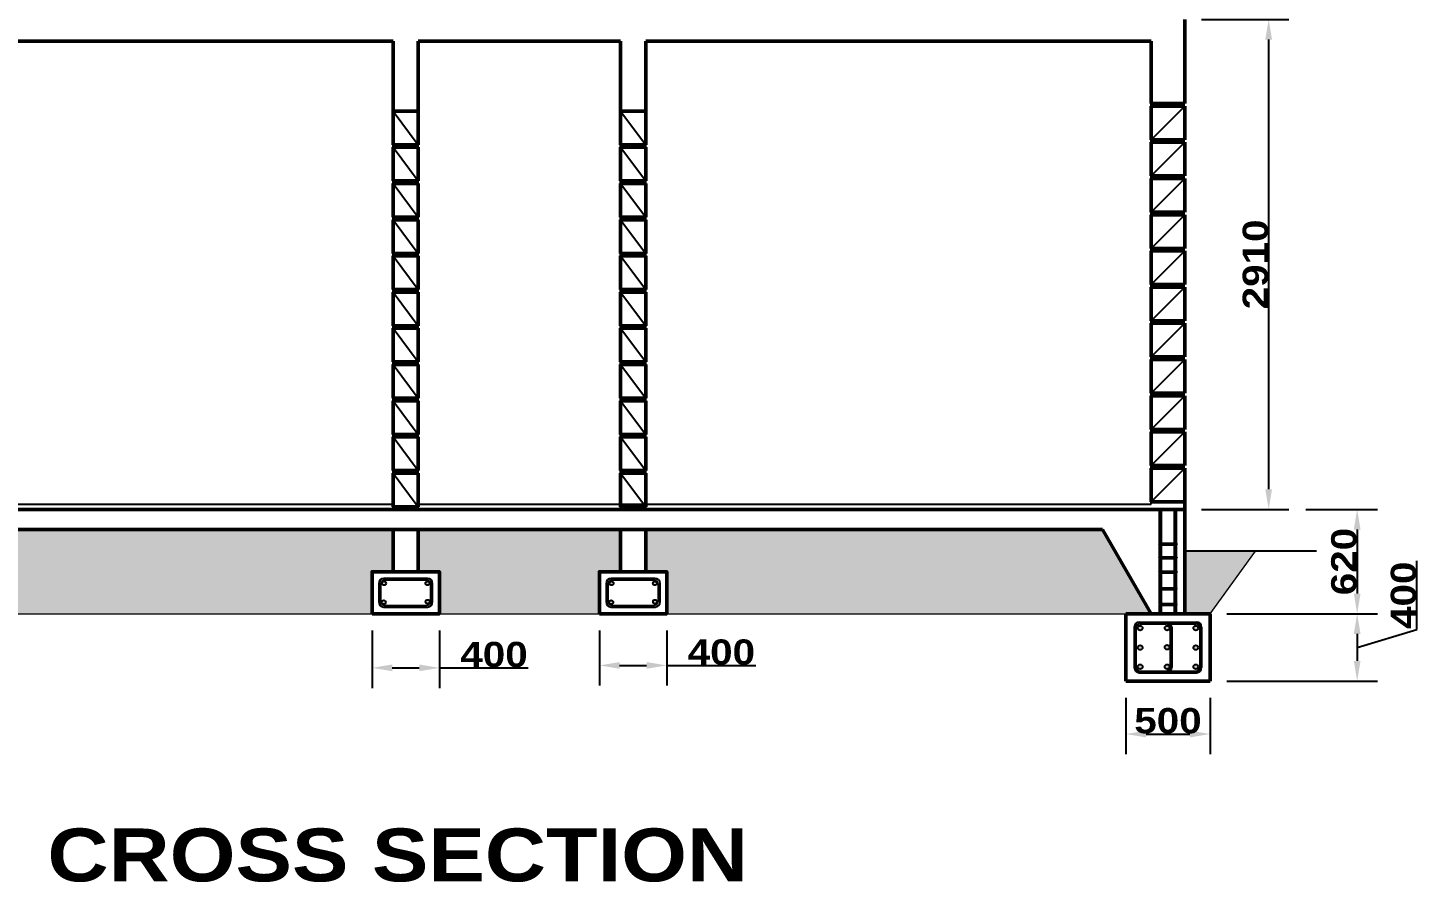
# Model space of a CAD drawing. Header units: metres. Extents: x -375439 to -92892, y 227570 to 490033.
# Drawn here: x -101157 to -92892, y 236200 to 241274 of the extents above; entities that cross this region are included whole.
import ezdxf

# ---------------------------------------------------------------- set-up
doc = ezdxf.new("R2010")
doc.units = ezdxf.units.M
doc.header["$MEASUREMENT"] = 0
doc.layers.add('.18', color=7, linetype='Continuous')
doc.layers.add('.20', color=7, linetype='Continuous')
doc.layers.add('.50', color=7, linetype='Continuous', lineweight=50)
doc.layers.add('fine line', color=8, linetype='Continuous', lineweight=9)
doc.styles.get("Standard").update_dxf_attribs({"font": ''})
doc.styles.get('Standard').set_extended_font_data('Arial Black')
doc.dimstyles.new('DIN', dxfattribs={"dimtxt": 150, "dimasz": 120, "dimexe": 120, "dimexo": 100, "dimtad": 1, "dimdec": 0, "dimdsep": 46, "dimtxsty": 'Standard', "dimcen": 2.5, "dimadec": 0, "dimazin": 0, "dimtfac": 1, "dimtdec": 0, "dimtmove": 0, "dimatfit": 3, "dimfxl": 1, "dimtvp": 1, "dimtolj": 1, "dimtzin": 0, "dimarcsym": 0})
pattern_1 = [(45, (7700, 0), (-8.83883476, 8.83883476), [])]

# ---------------------------------------------------------------- blocks, each defined once
blk = doc.blocks.new('*D174')
at = {"layer": '.18', "color": 0, "lineweight": -2}
for p, q in [((-94188.6, 241324.4), (-93670.8, 241324.4)), ((-93790.8, 241204.4), (-93790.8, 238534.4)), ((-94188.6, 238414.4), (-93670.8, 238414.4))]:
    blk.add_line(p, q, dxfattribs=at)
at = {"layer": '.18', "color": 0}
for points in [[(-93810.8, 241204.4), (-93770.8, 241204.4), (-93790.8, 241324.4)], [(-93810.8, 238534.4), (-93770.8, 238534.4), (-93790.8, 238414.4)]]:
    blk.add_solid(points, dxfattribs=at)
at = {"layer": 'Defpoints', "color": 0}
for p in [(-94288.6, 241324.4), (-94288.6, 238414.4), (-93790.8, 238414.4)]:
    blk.add_point(p, dxfattribs=at)
at = {"layer": '.18', "color": 0, "insert": (-93869, 239869.4), "char_height": 150, "attachment_point": 5, "rotation": 90}
blk.add_mtext('\\A1;2910', dxfattribs=at)
blk = doc.blocks.new('*D175')
at = {"layer": '.18', "color": 0, "lineweight": -2}
for p, q in [((-93570.8, 238414.4), (-93145.4, 238414.4)), ((-93265.4, 238294.4), (-93265.4, 237914.4)), ((-94038.6, 237794.4), (-93145.4, 237794.4))]:
    blk.add_line(p, q, dxfattribs=at)
at = {"layer": '.18', "color": 0}
for points in [[(-93285.4, 238294.4), (-93245.4, 238294.4), (-93265.4, 238414.4)], [(-93285.4, 237914.4), (-93245.4, 237914.4), (-93265.4, 237794.4)]]:
    blk.add_solid(points, dxfattribs=at)
at = {"layer": 'Defpoints', "color": 0}
for p in [(-93670.8, 238414.4), (-94138.6, 237794.4), (-93265.4, 237794.4)]:
    blk.add_point(p, dxfattribs=at)
at = {"layer": '.18', "color": 0, "insert": (-93343.6, 238104.4), "char_height": 150, "attachment_point": 5, "rotation": 90}
blk.add_mtext('\\A1;620', dxfattribs=at)
blk = doc.blocks.new('*D176')
at = {"layer": '.18', "color": 0, "lineweight": -2}
for p, q in [((-92911.8, 237700.5), (-92911.8, 238108.1)), ((-94038.6, 237794.4), (-93145.4, 237794.4)), ((-93265.4, 237594.4), (-92911.8, 237700.5)), ((-93265.4, 237674.4), (-93265.4, 237514.4)), ((-94038.6, 237394.4), (-93145.4, 237394.4))]:
    blk.add_line(p, q, dxfattribs=at)
at = {"layer": '.18', "color": 0}
for points in [[(-93285.4, 237674.4), (-93245.4, 237674.4), (-93265.4, 237794.4)], [(-93285.4, 237514.4), (-93245.4, 237514.4), (-93265.4, 237394.4)]]:
    blk.add_solid(points, dxfattribs=at)
at = {"layer": 'Defpoints', "color": 0}
for p in [(-94138.6, 237794.4), (-94138.6, 237394.4), (-93265.4, 237394.4)]:
    blk.add_point(p, dxfattribs=at)
at = {"layer": '.18', "color": 0, "insert": (-92990, 237904.3), "char_height": 150, "attachment_point": 5, "rotation": 90}
blk.add_mtext('\\A1;400', dxfattribs=at)
blk = doc.blocks.new('*D177')
at = {"layer": '.18', "color": 0, "lineweight": -2}
for p, q in [((-94638.6, 237294.4), (-94638.6, 236960.2)), ((-94138.6, 237294.4), (-94138.6, 236960.2)), ((-94518.6, 237080.2), (-94258.6, 237080.2))]:
    blk.add_line(p, q, dxfattribs=at)
at = {"layer": '.18', "color": 0}
for points in [[(-94518.6, 237100.2), (-94518.6, 237060.2), (-94638.6, 237080.2)], [(-94258.6, 237100.2), (-94258.6, 237060.2), (-94138.6, 237080.2)]]:
    blk.add_solid(points, dxfattribs=at)
at = {"layer": 'Defpoints', "color": 0}
for p in [(-94638.6, 237394.4), (-94138.6, 237394.4), (-94138.6, 237080.2)]:
    blk.add_point(p, dxfattribs=at)
at = {"layer": '.18', "color": 0, "insert": (-94388.6, 237158.4), "char_height": 150, "attachment_point": 5}
blk.add_mtext('\\A1;500', dxfattribs=at)
blk = doc.blocks.new('*D178')
at = {"layer": '.18', "color": 0, "lineweight": -2}
for p, q in [((-99113.6, 237694.4), (-99113.6, 237353.2)), ((-98713.3, 237694.4), (-98713.3, 237353.2)), ((-98993.6, 237473.2), (-98833.3, 237473.2)), ((-98713.3, 237473.2), (-98185.6, 237473.2))]:
    blk.add_line(p, q, dxfattribs=at)
at = {"layer": '.18', "color": 0}
for points in [[(-98993.6, 237493.2), (-98993.6, 237453.2), (-99113.6, 237473.2)], [(-98833.3, 237493.2), (-98833.3, 237453.2), (-98713.3, 237473.2)]]:
    blk.add_solid(points, dxfattribs=at)
at = {"layer": 'Defpoints', "color": 0}
for p in [(-99113.6, 237794.4), (-98713.3, 237794.4), (-98713.3, 237473.2)]:
    blk.add_point(p, dxfattribs=at)
at = {"layer": '.18', "color": 0, "insert": (-98389.4, 237551.4), "char_height": 150, "attachment_point": 5}
blk.add_mtext('\\A1;400', dxfattribs=at)
blk = doc.blocks.new('*D179')
at = {"layer": '.18', "color": 0, "lineweight": -2}
for p, q in [((-97763.6, 237694.4), (-97763.6, 237367.7)), ((-97363.6, 237694.4), (-97363.6, 237367.7)), ((-97643.6, 237487.7), (-97483.6, 237487.7)), ((-97363.6, 237487.7), (-96835.9, 237487.7))]:
    blk.add_line(p, q, dxfattribs=at)
at = {"layer": '.18', "color": 0}
for points in [[(-97643.6, 237507.7), (-97643.6, 237467.7), (-97763.6, 237487.7)], [(-97483.6, 237507.7), (-97483.6, 237467.7), (-97363.6, 237487.7)]]:
    blk.add_solid(points, dxfattribs=at)
at = {"layer": 'Defpoints', "color": 0}
for p in [(-97763.6, 237794.4), (-97363.6, 237794.4), (-97363.6, 237487.7)]:
    blk.add_point(p, dxfattribs=at)
at = {"layer": '.18', "color": 0, "insert": (-97039.8, 237565.9), "char_height": 150, "attachment_point": 5}
blk.add_mtext('\\A1;400', dxfattribs=at)

msp = doc.modelspace()

# ---------------------------------------------------------------- hatches: boundary and pattern name
at = {"layer": '.18'}
h = msp.add_hatch(dxfattribs=at)
h.set_pattern_fill('GRAVEL', color=256, scale=500, style=0)
h.set_pattern_definition([(228.0128, (360, 500), (-3999.999116, -4500.000671), [67.268, -6659.544]), (184.9697, (315, 450), (6000.0005258, 499.9956535), [115.434, -11427.9625]), (132.5104, (200, 440), (4999.995359, -5500.004337), [81.394, -8058.016]), (267.2737, (5, 315), (499.9980089, 10000.0001475), [105.119, -10406.779]), (292.8337, (0, 210), (-2500.0049527, 5999.998206), [103.0775, -10204.6865]), (357.2737, (40, 115), (-10000.0001475, 499.9980089), [105.119, -10406.779]), (37.6942, (145, 110), (-6500.0036728, -4999.9952026), [139.0145, -13762.4245]), (72.2553, (255, 195), (3500.0053814, 10999.9981156), [131.244, -12993.1605]), (121.4296, (295, 320), (-4000.004117, 6499.9975182), [105.475, -10442.0365]), (175.2364, (240, 410), (5500.000473, -499.995766), [120.416, -5900.3815]), (222.3974, (120, 420), (-6000.0036755, -5499.996041), [155.724, -15416.6875]), (138.8141, (500, 310), (-3500.001473, 2999.998657), [53.1505, -5261.922]), (171.4692, (460, 345), (6499.9991424, -1000.003955), [101.1185, -10010.7555]), (225, (360, 360), (-6e-14, -500.00015), [70.7105, -636.396]), (203.1986, (325, 420), (2499.999865, 1000.000663), [38.079, -3769.8075]), (291.8014, (290, 405), (-499.999955, 1500.000137), [53.8515, -2638.731]), (30.9638, (310, 355), (1499.99901, 1000.001242), [87.4645, -2828.0115]), (161.5651, (385, 400), (1000.00022, -499.9992), [63.2455, -1517.8935]), (16.3895, (0, 405), (5000.0010992, 1499.996355), [88.6, -8771.4225]), (70.3462, (85, 430), (-1999.9976237, -5500.001068), [74.3305, -7358.704]), (293.1986, (385, 500), (-1000.000663, 2499.999865), [76.1575, -3731.729]), (343.6105, (415, 430), (-5000.0010992, 1499.996355), [88.6, -8771.4225]), (339.444, (0, 95), (-2500.000922, 999.997998), [85.44, -4186.562]), (294.7751, (80, 65), (-2499.9960946, 5500.001711), [71.589, -7087.3215]), (66.8014, (390, 0), (1000.000663, 2499.999865), [76.1575, -3731.729]), (17.354, (420, 70), (-6500.0010095, -1999.997251), [83.8155, -8297.712]), (69.444, (145, 0), (-999.997998, -2500.000922), [42.72, -4229.282]), (101.3099, (360, 0), (-499.998816, 2000.000376), [25.495, -2524.0145]), (165.9638, (355, 25), (1500.000273, -499.99903), [103.0775, -1958.475]), (186.009, (255, 50), (4999.9998755, 499.9996587), [95.525, -9456.9615]), (303.6901, (310, 310), (-500.00067, 999.99978), [72.111, -1730.6645]), (353.1572, (350, 250), (8499.9996827, -1000.003999), [125.897, -12463.7815]), (60.9454, (475, 235), (-2000.000014, -3500.000192), [51.478, -5096.337]), (90, (500, 280), (-500, 500), [30, -470]), (120.2564, (245, 65), (1999.9974434, -3500.001228), [69.462, -6876.76]), (48.0128, (210, 125), (3999.999116, 4500.000671), [134.536, -6592.276]), (0, (300, 225), (500, 500), [130, -370]), (325.3048, (430, 225), (-4999.9971295, 3500.0043048), [79.057, -7826.637]), (254.0546, (495, 180), (-499.999945, -2000.000063), [72.801, -3567.254]), (207.646, (475, 110), (-9499.9979036, -5000.0038566), [118.5325, -11734.737]), (175.4261, (370, 55), (-6500.0002792, 499.9974006), [125.3995, -12414.537])])
h.paths.add_polyline_path([(-103938.6, 238042), (-104403.8, 238042), (-104088.6, 237794.4), (-103938.6, 237794.4)])
h.paths.add_polyline_path([(-102419.5, 238194.4), (-103507.6, 238194.4), (-103738.6, 237794.4), (-103588.6, 237794.4), (-102338.6, 237794.4), (-102188.6, 237794.4)])
h.paths.add_polyline_path([(-99113.6, 238044.4), (-98988.6, 238044.4), (-98988.6, 238294.4), (-101699.9, 238294.4), (-101988.6, 237794.4), (-101838.6, 237794.4), (-99113.6, 237794.4)])
h.paths.add_polyline_path([(-97763.6, 238044.4), (-97638.6, 238044.4), (-97638.6, 238294.4), (-98838.6, 238294.4), (-98838.6, 238044.4), (-98713.6, 238044.4), (-98713.6, 237794.4), (-97763.6, 237794.4)])
h.paths.add_polyline_path([(-94777.3, 238294.4), (-97488.6, 238294.4), (-97488.6, 238044.4), (-97363.6, 238044.4), (-97363.6, 237794.4), (-94638.6, 237794.4), (-94488.6, 237794.4)])
h.paths.add_polyline_path([(-93869.4, 238166.4), (-94288.6, 238166.4), (-94288.6, 237794.4), (-94138.6, 237794.4)])
at = {"layer": '.20'}
h = msp.add_hatch(dxfattribs=at)
h.set_pattern_fill('PLAST', color=256, scale=50, angle=90, style=0)
h.set_pattern_definition([(90, (7700, 0), (-12.5, 8e-16), []), (90, (7698.438, 1e-16), (-12.5, 8e-16), []), (90, (7696.875, 2e-16), (-12.5, 8e-16), [])])
h.paths.add_polyline_path([(-94438.6, 238214.4), (-94426.6, 238214.4), (-94426.6, 238414.4), (-94438.6, 238414.4)])
h.paths.add_polyline_path([(-94350.6, 238214.4), (-94338.6, 238214.4), (-94338.6, 238414.4), (-94350.6, 238414.4)])
h.paths.add_polyline_path([(-94438.6, 238132.1), (-94426.6, 238132.1), (-94426.6, 238204.4), (-94438.6, 238204.4)])
h.paths.add_polyline_path([(-94338.6, 238204.4), (-94350.6, 238204.4), (-94350.6, 238132.1), (-94338.6, 238132.1)])
h.paths.add_polyline_path([(-94338.6, 238122.1), (-94350.6, 238122.1), (-94350.6, 238047), (-94338.6, 238047)])
h.paths.add_polyline_path([(-94426.6, 238122.1), (-94438.6, 238122.1), (-94438.6, 238047), (-94426.6, 238047)])
h.paths.add_polyline_path([(-94426.6, 238037), (-94438.6, 238037), (-94438.6, 237949.4), (-94426.6, 237949.4)])
h.paths.add_polyline_path([(-94338.6, 238037), (-94350.6, 238037), (-94350.6, 237949.4), (-94338.6, 237949.4)])
h.paths.add_polyline_path([(-94338.6, 237939.4), (-94350.6, 237939.4), (-94350.6, 237854.5), (-94338.6, 237854.5)])
h.paths.add_polyline_path([(-94426.6, 237939.4), (-94438.6, 237939.4), (-94438.6, 237854.5), (-94426.6, 237854.5)])
h.paths.add_polyline_path([(-94426.6, 237844.5), (-94438.6, 237844.5), (-94438.6, 237794.4), (-94426.6, 237794.4)])
h.paths.add_polyline_path([(-94350.6, 237794.4), (-94338.6, 237794.4), (-94338.6, 237844.5), (-94350.6, 237844.5)])
h = msp.add_hatch(dxfattribs=at)
h.set_pattern_fill('ANSI31', color=256, scale=100, style=0)
h.set_pattern_definition(pattern_1)
h.paths.add_polyline_path([(-94439.6, 238214.4, 0.536576), (-94439.6, 238204.4), (-94337.6, 238204.4, 0.536576), (-94337.6, 238214.4)])
h.paths.add_polyline_path([(-94439.6, 238132.1, 0.536576), (-94439.6, 238122.1), (-94337.6, 238122.1, 0.536576), (-94337.6, 238132.1)])
h.paths.add_polyline_path([(-94439.6, 238047, 0.536576), (-94439.6, 238037), (-94337.6, 238037, 0.536576), (-94337.6, 238047)])
h.paths.add_polyline_path([(-94337.6, 237939.4, 0.536576), (-94337.6, 237949.4), (-94439.6, 237949.4, 0.536576), (-94439.6, 237939.4)])
h.paths.add_polyline_path([(-94439.6, 237854.5, 0.536576), (-94439.6, 237844.5), (-94337.6, 237844.5, 0.536576), (-94337.6, 237854.5)])
h = msp.add_hatch(dxfattribs=at)
h.set_pattern_fill('ANSI31', color=256, scale=100, style=0)
h.set_pattern_definition(pattern_1)
h.paths.add_polyline_path([(-94401.5, 237734.4, -0.414214), (-94376.5, 237709.4), (-94376.5, 237479.4, -0.414214), (-94401.5, 237454.4), (-94374.1, 237454.4, 0.184483), (-94366.5, 237474.4), (-94366.5, 237714.4, 0.414214), (-94396.5, 237744.4), (-94558.6, 237744.4, 0.414214), (-94588.6, 237714.4), (-94588.6, 237474.4, 0.414214), (-94558.6, 237444.4), (-94218.6, 237444.4, 0.414214), (-94188.6, 237474.4), (-94188.6, 237714.4, 0.414214), (-94218.6, 237744.4), (-94396.5, 237744.4, -0.213422), (-94374.1, 237734.4), (-94223.6, 237734.4, -0.414214), (-94198.6, 237709.4), (-94198.6, 237479.4, -0.414214), (-94223.6, 237454.4), (-94553.6, 237454.4, -0.414214), (-94578.6, 237479.4), (-94578.6, 237709.4, -0.414214), (-94553.6, 237734.4)])
at = {"layer": '.50'}
h = msp.add_hatch(color=256, dxfattribs=at)
h.paths.add_polyline_path([(-99053.7, 237975.3, 1), (-99029.7, 237975.3, 1)])
h.paths.add_polyline_path([(-99032, 237862.8, 1), (-99056, 237862.8, 1)])
h.paths.add_polyline_path([(-98772.4, 237975.3, 1), (-98796.4, 237975.3, 1)])
h.paths.add_polyline_path([(-98795.2, 237865.7, 1), (-98771.2, 237865.7, 1)])
h = msp.add_hatch(color=256, dxfattribs=at)
h.paths.add_polyline_path([(-97703.7, 237975.3, 1), (-97679.7, 237975.3, 1)])
h.paths.add_polyline_path([(-97682, 237862.8, 1), (-97706, 237862.8, 1)])
h.paths.add_polyline_path([(-97422.4, 237975.3, 1), (-97446.4, 237975.3, 1)])
h.paths.add_polyline_path([(-97445.2, 237865.7, 1), (-97421.2, 237865.7, 1)])
h = msp.add_hatch(color=256, dxfattribs=at)
h.paths.add_polyline_path([(-94567.6, 237709.4, 1), (-94539.6, 237709.4, 1)])
h.paths.add_polyline_path([(-94539.6, 237593.4, 1), (-94567.6, 237593.4, 1)])
h.paths.add_polyline_path([(-94539.6, 237479.4, 1), (-94567.6, 237479.4, 1)])
h.paths.add_polyline_path([(-94380.1, 237479.4, 1), (-94408.1, 237479.4, 1)])
h.paths.add_polyline_path([(-94380.1, 237595.6, 1), (-94408.1, 237595.6, 1)])
h.paths.add_polyline_path([(-94380.1, 237709.4, 1), (-94408.1, 237709.4, 1)])
h.paths.add_polyline_path([(-94237.6, 237709.4, 1), (-94209.6, 237709.4, 1)])
h.paths.add_polyline_path([(-94237.6, 237593.4, 1), (-94209.6, 237593.4, 1)])
h.paths.add_polyline_path([(-94237.6, 237479.4, 1), (-94209.6, 237479.4, 1)])

# ---------------------------------------------------------------- linework, layer by layer
at = {"layer": '.18'}
msp.add_line((-93506.6, 238166.4), (-94288.6, 238166.4), dxfattribs=at)
at = {"layer": '.20'}
for p, q in [((-98988.6, 238414.4), (-98988.6, 241194.4)), ((-98838.6, 238414.4), (-98838.6, 241194.4)), ((-97638.6, 238444.4), (-97638.6, 241194.4)), ((-97638.6, 238414.4), (-97638.6, 241194.4)), ((-97488.6, 238444.4), (-97488.6, 241194.4)), ((-97488.6, 238414.4), (-97488.6, 241194.4)), ((-94488.6, 238444.4), (-94488.6, 241194.4)), ((-98988.6, 240780.3), (-98838.6, 240580.3)), ((-97638.6, 240780.3), (-97488.6, 240580.3)), ((-94288.6, 240824.4), (-94488.6, 240824.4)), ((-94288.6, 240809.4), (-94488.6, 240809.4)), ((-94288.6, 240809.4), (-94488.6, 240609.4)), ((-94288.6, 240609.4), (-94488.6, 240609.4)), ((-98988.6, 240565.2), (-98838.6, 240365.2)), ((-97638.6, 240565.2), (-97488.6, 240365.2)), ((-94288.6, 240594.4), (-94488.6, 240594.4)), ((-94288.6, 240594.4), (-94488.6, 240394.4)), ((-98988.6, 240350.1), (-98838.6, 240150.1)), ((-97638.6, 240350.1), (-97488.6, 240150.1)), ((-94288.6, 240394.4), (-94488.6, 240394.4)), ((-94288.6, 240379.4), (-94488.6, 240379.4)), ((-94288.6, 240379.4), (-94488.6, 240179.4)), ((-98988.6, 240135), (-98838.6, 239935)), ((-97638.6, 240135), (-97488.6, 239935)), ((-94288.6, 240179.4), (-94488.6, 240179.4)), ((-94288.6, 240164.4), (-94488.6, 240164.4)), ((-94288.6, 240164.4), (-94488.6, 239964.4)), ((-94288.6, 239964.4), (-94488.6, 239964.4)), ((-94288.6, 239949.4), (-94488.6, 239949.4)), ((-94288.6, 239949.4), (-94488.6, 239749.4)), ((-98988.6, 239919.9), (-98838.6, 239719.9)), ((-97638.6, 239919.9), (-97488.6, 239719.9)), ((-98988.6, 239704.9), (-98838.6, 239504.9)), ((-97638.6, 239704.9), (-97488.6, 239504.9)), ((-94288.6, 239749.4), (-94488.6, 239749.4)), ((-94288.6, 239734.4), (-94488.6, 239734.4)), ((-94288.6, 239734.4), (-94488.6, 239534.4)), ((-94288.6, 239534.4), (-94488.6, 239534.4)), ((-98988.6, 239489.8), (-98838.6, 239289.8)), ((-97638.6, 239489.8), (-97488.6, 239289.8)), ((-94288.6, 239519.4), (-94488.6, 239519.4)), ((-94288.6, 239519.4), (-94488.6, 239319.4)), ((-98988.6, 239274.7), (-98838.6, 239074.7)), ((-97638.6, 239274.7), (-97488.6, 239074.7)), ((-94288.6, 239319.4), (-94488.6, 239319.4)), ((-94288.6, 239304.4), (-94488.6, 239304.4)), ((-94288.6, 239304.4), (-94488.6, 239104.4)), ((-98988.6, 239059.6), (-98838.6, 238859.6)), ((-97638.6, 239059.6), (-97488.6, 238859.6)), ((-94288.6, 239104.4), (-94488.6, 239104.4)), ((-94288.6, 239089.4), (-94488.6, 239089.4)), ((-94288.6, 239089.4), (-94488.6, 238889.4)), ((-94288.6, 238889.4), (-94488.6, 238889.4)), ((-94288.6, 238874.4), (-94488.6, 238874.4)), ((-94288.6, 238874.4), (-94488.6, 238674.4)), ((-98988.6, 238844.5), (-98838.6, 238644.5)), ((-97638.6, 238844.5), (-97488.6, 238644.5)), ((-98988.6, 238629.5), (-98838.6, 238429.5)), ((-97638.6, 238629.5), (-97488.6, 238429.5)), ((-94288.6, 238674.4), (-94488.6, 238674.4)), ((-94288.6, 238659.4), (-94488.6, 238659.4)), ((-94288.6, 238659.4), (-94488.6, 238459.4)), ((-94488.6, 238444.4), (-94488.6, 238531.5)), ((-94288.6, 238459.4), (-94488.6, 238459.4)), ((-101988.6, 238444.4), (-98988.6, 238444.4)), ((-98838.6, 238444.4), (-94488.6, 238444.4)), ((-94438.6, 238214.4), (-94438.6, 238414.4)), ((-94426.6, 238214.4), (-94426.6, 238414.4)), ((-94350.6, 238214.4), (-94350.6, 238414.4)), ((-94338.6, 238214.4), (-94338.6, 238414.4)), ((-94439.6, 238214.4), (-94337.6, 238214.4)), ((-94439.6, 238204.4), (-94337.6, 238204.4)), ((-94438.6, 238132.1), (-94438.6, 238204.4)), ((-94426.6, 238132.1), (-94426.6, 238204.4)), ((-94350.6, 238132.1), (-94350.6, 238204.4)), ((-94338.6, 238132.1), (-94338.6, 238204.4)), ((-94439.6, 238132.1), (-94337.6, 238132.1)), ((-94439.6, 238122.1), (-94337.6, 238122.1)), ((-94438.6, 238047), (-94438.6, 238122.1)), ((-94426.6, 238047), (-94426.6, 238122.1)), ((-94350.6, 238047), (-94350.6, 238122.1)), ((-94338.6, 238047), (-94338.6, 238122.1)), ((-94439.6, 238047), (-94337.6, 238047)), ((-94439.6, 238037), (-94337.6, 238037)), ((-94438.6, 237949.4), (-94438.6, 238037)), ((-94426.6, 237949.4), (-94426.6, 238037)), ((-94350.6, 237949.4), (-94350.6, 238037)), ((-94338.6, 237949.4), (-94338.6, 238037)), ((-99073.6, 237974.4), (-99073.6, 237864.4)), ((-99063.6, 237964.4), (-99063.6, 237874.4)), ((-98783.6, 238004.4), (-99043.6, 238004.4)), ((-98793.6, 237994.4), (-99033.6, 237994.4)), ((-98763.6, 237874.4), (-98763.6, 237964.4)), ((-98753.6, 237864.4), (-98753.6, 237974.4)), ((-97723.6, 237974.4), (-97723.6, 237864.4)), ((-97713.6, 237964.4), (-97713.6, 237874.4)), ((-97433.6, 238004.4), (-97693.6, 238004.4)), ((-97443.6, 237994.4), (-97683.6, 237994.4)), ((-97413.6, 237874.4), (-97413.6, 237964.4)), ((-97403.6, 237864.4), (-97403.6, 237974.4)), ((-94439.6, 237949.4), (-94337.6, 237949.4)), ((-94439.6, 237939.4), (-94337.6, 237939.4)), ((-94438.6, 237854.5), (-94438.6, 237939.4)), ((-94426.6, 237854.5), (-94426.6, 237939.4)), ((-94350.6, 237854.5), (-94350.6, 237939.4)), ((-94338.6, 237854.5), (-94338.6, 237939.4)), ((-99043.6, 237834.4), (-98783.6, 237834.4)), ((-99033.6, 237844.4), (-98793.6, 237844.4)), ((-97693.6, 237834.4), (-97433.6, 237834.4)), ((-97683.6, 237844.4), (-97443.6, 237844.4)), ((-94439.6, 237854.5), (-94337.6, 237854.5)), ((-94439.6, 237844.5), (-94337.6, 237844.5)), ((-94438.6, 237794.4), (-94438.6, 237844.5)), ((-94426.6, 237794.4), (-94426.6, 237844.5)), ((-94350.6, 237794.4), (-94350.6, 237844.5)), ((-94338.6, 237794.4), (-94338.6, 237844.5)), ((-94588.6, 237714.4), (-94588.6, 237474.4)), ((-94578.6, 237709.4), (-94578.6, 237479.4)), ((-94558.6, 237744.4), (-94218.6, 237744.4)), ((-94553.6, 237734.4), (-94401.5, 237734.4)), ((-94376.5, 237709.4), (-94376.5, 237479.4)), ((-94374.1, 237734.4), (-94223.6, 237734.4)), ((-94366.5, 237714.4), (-94366.5, 237474.4)), ((-94198.6, 237709.4), (-94198.6, 237479.4)), ((-94188.6, 237714.4), (-94188.6, 237474.4)), ((-94558.6, 237444.4), (-94218.6, 237444.4)), ((-94553.6, 237454.4), (-94223.6, 237454.4))]:
    msp.add_line(p, q, dxfattribs=at)
for centre, radius in [((-99041.7, 237975.3), 12), ((-98784.4, 237975.3), 12), ((-97691.7, 237975.3), 12), ((-97434.4, 237975.3), 12), ((-99044, 237862.8), 12), ((-98783.2, 237865.7), 12), ((-97694, 237862.8), 12), ((-97433.2, 237865.7), 12), ((-94553.6, 237709.4), 14), ((-94394.1, 237709.4), 14), ((-94223.6, 237709.4), 14), ((-94553.6, 237593.4), 14), ((-94394.1, 237595.6), 14), ((-94223.6, 237593.4), 14), ((-94553.6, 237479.4), 14), ((-94394.1, 237479.4), 14), ((-94223.6, 237479.4), 14)]:
    msp.add_circle(centre, radius, dxfattribs=at)
for centre, radius, start, end in [((-94436.3, 238209.4), 6, 123.56616, 236.43384), ((-94340.9, 238209.4), 6, 303.56616, 56.43384), ((-94436.3, 238127.1), 6, 123.56616, 236.43384), ((-94340.9, 238127.1), 6, 303.56616, 56.43384), ((-94436.3, 238042), 6, 123.56616, 236.43384), ((-94340.9, 238042), 6, 303.56616, 56.43384), ((-99043.6, 237974.4), 30, 90, 180), ((-99033.6, 237964.4), 30, 90, 180), ((-98793.6, 237964.4), 30, 0, 90), ((-98783.6, 237974.4), 30, 0, 90), ((-97693.6, 237974.4), 30, 90, 180), ((-97683.6, 237964.4), 30, 90, 180), ((-97443.6, 237964.4), 30, 0, 90), ((-97433.6, 237974.4), 30, 0, 90), ((-99033.6, 237874.4), 30, 180, 270), ((-98793.6, 237874.4), 30, 270, 0), ((-97683.6, 237874.4), 30, 180, 270), ((-97443.6, 237874.4), 30, 270, 0), ((-94436.3, 237944.4), 6, 123.56616, 236.43384), ((-94340.9, 237944.4), 6, 303.56616, 56.43384), ((-99043.6, 237864.4), 30, 180, 270), ((-98783.6, 237864.4), 30, 270, 0), ((-97693.6, 237864.4), 30, 180, 270), ((-97433.6, 237864.4), 30, 270, 0), ((-94436.3, 237849.5), 6, 123.56616, 236.43384), ((-94340.9, 237849.5), 6, 303.56616, 56.43384), ((-94558.6, 237714.4), 30, 90, 180), ((-94553.6, 237709.4), 25, 90, 180), ((-94401.5, 237709.4), 25, 0, 90), ((-94396.5, 237714.4), 30, 360, 90), ((-94223.6, 237709.4), 25, 0, 90), ((-94218.6, 237714.4), 30, 360, 90), ((-94558.6, 237474.4), 30, 180, 270), ((-94553.6, 237479.4), 25, 180, 270), ((-94401.5, 237479.4), 25, 270, 0), ((-94396.5, 237474.4), 30, 318.18969, 0), ((-94223.6, 237479.4), 25, 270, 0), ((-94218.6, 237474.4), 30, 270, 0)]:
    msp.add_arc(centre, radius, start, end, dxfattribs=at)
at = {"layer": '.50'}
for p, q in [((-94288.6, 241324.4), (-94288.6, 241194.4)), ((-98988.6, 241194.4), (-101988.6, 241194.4)), ((-98988.6, 240780.3), (-98988.6, 241194.4)), ((-98838.6, 240780.3), (-98838.6, 241194.4)), ((-97638.6, 241194.4), (-98838.6, 241194.4)), ((-97638.6, 240780.3), (-97638.6, 241194.4)), ((-94488.6, 241194.4), (-97488.6, 241194.4)), ((-97488.6, 240780.3), (-97488.6, 241194.4)), ((-94488.6, 241194.4), (-94488.6, 240824.4)), ((-94288.6, 241224.4), (-94288.6, 240824.4)), ((-98988.6, 240780.3), (-98838.6, 240780.3)), ((-98988.6, 240780.3), (-98988.6, 240580.3)), ((-98838.6, 240780.3), (-98838.6, 240580.3)), ((-97638.6, 240780.3), (-97488.6, 240780.3)), ((-97638.6, 240780.3), (-97638.6, 240580.3)), ((-97488.6, 240780.3), (-97488.6, 240580.3)), ((-94488.6, 240824.4), (-94288.6, 240824.4)), ((-94288.6, 240809.4), (-94488.6, 240809.4)), ((-94488.6, 240809.4), (-94488.6, 240609.4)), ((-94288.6, 240609.4), (-94288.6, 240809.4)), ((-94488.6, 240609.4), (-94288.6, 240609.4)), ((-98988.6, 240580.3), (-98838.6, 240580.3)), ((-98988.6, 240565.2), (-98838.6, 240565.2)), ((-98988.6, 240565.2), (-98988.6, 240365.2)), ((-98838.6, 240565.2), (-98838.6, 240365.2)), ((-97638.6, 240580.3), (-97488.6, 240580.3)), ((-97638.6, 240565.2), (-97488.6, 240565.2)), ((-97638.6, 240565.2), (-97638.6, 240365.2)), ((-97488.6, 240565.2), (-97488.6, 240365.2)), ((-94288.6, 240594.4), (-94488.6, 240594.4)), ((-94488.6, 240594.4), (-94488.6, 240394.4)), ((-94288.6, 240394.4), (-94288.6, 240594.4)), ((-98988.6, 240365.2), (-98838.6, 240365.2)), ((-98988.6, 240350.1), (-98838.6, 240350.1)), ((-98988.6, 240350.1), (-98988.6, 240150.1)), ((-98838.6, 240350.1), (-98838.6, 240150.1)), ((-97638.6, 240365.2), (-97488.6, 240365.2)), ((-97638.6, 240350.1), (-97488.6, 240350.1)), ((-97638.6, 240350.1), (-97638.6, 240150.1)), ((-97488.6, 240350.1), (-97488.6, 240150.1)), ((-94488.6, 240394.4), (-94288.6, 240394.4)), ((-94288.6, 240379.4), (-94488.6, 240379.4)), ((-94488.6, 240379.4), (-94488.6, 240179.4)), ((-94288.6, 240179.4), (-94288.6, 240379.4)), ((-98988.6, 240150.1), (-98838.6, 240150.1)), ((-98988.6, 240135), (-98838.6, 240135)), ((-98988.6, 240135), (-98988.6, 239935)), ((-98838.6, 240135), (-98838.6, 239935)), ((-97638.6, 240150.1), (-97488.6, 240150.1)), ((-97638.6, 240135), (-97488.6, 240135)), ((-97638.6, 240135), (-97638.6, 239935)), ((-97488.6, 240135), (-97488.6, 239935)), ((-94488.6, 240179.4), (-94288.6, 240179.4)), ((-94288.6, 240164.4), (-94488.6, 240164.4)), ((-94488.6, 240164.4), (-94488.6, 239964.4)), ((-94288.6, 239964.4), (-94288.6, 240164.4)), ((-94488.6, 239964.4), (-94288.6, 239964.4)), ((-94288.6, 239949.4), (-94488.6, 239949.4)), ((-94488.6, 239949.4), (-94488.6, 239749.4)), ((-94288.6, 239749.4), (-94288.6, 239949.4)), ((-98988.6, 239935), (-98838.6, 239935)), ((-98988.6, 239919.9), (-98838.6, 239919.9)), ((-98988.6, 239919.9), (-98988.6, 239719.9)), ((-98838.6, 239919.9), (-98838.6, 239719.9)), ((-97638.6, 239935), (-97488.6, 239935)), ((-97638.6, 239919.9), (-97488.6, 239919.9)), ((-97638.6, 239919.9), (-97638.6, 239719.9)), ((-97488.6, 239919.9), (-97488.6, 239719.9)), ((-98988.6, 239719.9), (-98838.6, 239719.9)), ((-98988.6, 239704.9), (-98838.6, 239704.9)), ((-98988.6, 239704.9), (-98988.6, 239504.9)), ((-98838.6, 239704.9), (-98838.6, 239504.9)), ((-97638.6, 239719.9), (-97488.6, 239719.9)), ((-97638.6, 239704.9), (-97488.6, 239704.9)), ((-97638.6, 239704.9), (-97638.6, 239504.9)), ((-97488.6, 239704.9), (-97488.6, 239504.9)), ((-94488.6, 239749.4), (-94288.6, 239749.4)), ((-94288.6, 239734.4), (-94488.6, 239734.4)), ((-94488.6, 239734.4), (-94488.6, 239534.4)), ((-94288.6, 239534.4), (-94288.6, 239734.4)), ((-94488.6, 239534.4), (-94288.6, 239534.4)), ((-98988.6, 239504.9), (-98838.6, 239504.9)), ((-98988.6, 239489.8), (-98838.6, 239489.8)), ((-98988.6, 239489.8), (-98988.6, 239289.8)), ((-98838.6, 239489.8), (-98838.6, 239289.8)), ((-97638.6, 239504.9), (-97488.6, 239504.9)), ((-97638.6, 239489.8), (-97488.6, 239489.8)), ((-97638.6, 239489.8), (-97638.6, 239289.8)), ((-97488.6, 239489.8), (-97488.6, 239289.8)), ((-94288.6, 239519.4), (-94488.6, 239519.4)), ((-94488.6, 239519.4), (-94488.6, 239319.4)), ((-94288.6, 239319.4), (-94288.6, 239519.4)), ((-98988.6, 239289.8), (-98838.6, 239289.8)), ((-98988.6, 239274.7), (-98838.6, 239274.7)), ((-98988.6, 239274.7), (-98988.6, 239074.7)), ((-98838.6, 239274.7), (-98838.6, 239074.7)), ((-97638.6, 239289.8), (-97488.6, 239289.8)), ((-97638.6, 239274.7), (-97488.6, 239274.7)), ((-97638.6, 239274.7), (-97638.6, 239074.7)), ((-97488.6, 239274.7), (-97488.6, 239074.7)), ((-94488.6, 239319.4), (-94288.6, 239319.4)), ((-94288.6, 239304.4), (-94488.6, 239304.4)), ((-94488.6, 239304.4), (-94488.6, 239104.4)), ((-94288.6, 239104.4), (-94288.6, 239304.4)), ((-98988.6, 239074.7), (-98838.6, 239074.7)), ((-98988.6, 239059.6), (-98838.6, 239059.6)), ((-98988.6, 239059.6), (-98988.6, 238859.6)), ((-98838.6, 239059.6), (-98838.6, 238859.6)), ((-97638.6, 239074.7), (-97488.6, 239074.7)), ((-97638.6, 239059.6), (-97488.6, 239059.6)), ((-97638.6, 239059.6), (-97638.6, 238859.6)), ((-97488.6, 239059.6), (-97488.6, 238859.6)), ((-94488.6, 239104.4), (-94288.6, 239104.4)), ((-94288.6, 239089.4), (-94488.6, 239089.4)), ((-94488.6, 239089.4), (-94488.6, 238889.4)), ((-94288.6, 238889.4), (-94288.6, 239089.4)), ((-94488.6, 238889.4), (-94288.6, 238889.4)), ((-94288.6, 238874.4), (-94488.6, 238874.4)), ((-94488.6, 238874.4), (-94488.6, 238674.4)), ((-94288.6, 238674.4), (-94288.6, 238874.4)), ((-98988.6, 238859.6), (-98838.6, 238859.6)), ((-98988.6, 238844.5), (-98838.6, 238844.5)), ((-98988.6, 238844.5), (-98988.6, 238644.5)), ((-98838.6, 238844.5), (-98838.6, 238644.5)), ((-97638.6, 238859.6), (-97488.6, 238859.6)), ((-97638.6, 238844.5), (-97488.6, 238844.5)), ((-97638.6, 238844.5), (-97638.6, 238644.5)), ((-97488.6, 238844.5), (-97488.6, 238644.5)), ((-98988.6, 238644.5), (-98838.6, 238644.5)), ((-98988.6, 238629.5), (-98838.6, 238629.5)), ((-98988.6, 238629.5), (-98988.6, 238429.5)), ((-98838.6, 238629.5), (-98838.6, 238429.5)), ((-97638.6, 238644.5), (-97488.6, 238644.5)), ((-97638.6, 238629.5), (-97488.6, 238629.5)), ((-97638.6, 238629.5), (-97638.6, 238429.5)), ((-97488.6, 238629.5), (-97488.6, 238429.5)), ((-94488.6, 238674.4), (-94288.6, 238674.4)), ((-94288.6, 238659.4), (-94488.6, 238659.4)), ((-94488.6, 238659.4), (-94488.6, 238459.4)), ((-94288.6, 238459.4), (-94288.6, 238659.4)), ((-94488.6, 238459.4), (-94288.6, 238459.4)), ((-94288.6, 237794.4), (-94288.6, 238459.4)), ((-102188.6, 238414.4), (-94288.6, 238414.4)), ((-98988.6, 238429.5), (-98838.6, 238429.5)), ((-97638.6, 238429.5), (-97488.6, 238429.5)), ((-101699.9, 238294.4), (-94777.3, 238294.4)), ((-98988.6, 238044.4), (-98988.6, 238294.4)), ((-98838.6, 238044.4), (-98838.6, 238294.4)), ((-97638.6, 238044.4), (-97638.6, 238294.4)), ((-97488.6, 238044.4), (-97488.6, 238294.4)), ((-94488.6, 237794.4), (-94777.3, 238294.4)), ((-94638.6, 237794.4), (-94138.6, 237794.4)), ((-94638.6, 237794.4), (-94638.6, 237394.4)), ((-94138.6, 237794.4), (-94138.6, 237394.4)), ((-94638.6, 237394.4), (-94138.6, 237394.4))]:
    msp.add_line(p, q, dxfattribs=at)
for points in [[(-99113.6, 237794.4), (-98713.6, 237794.4), (-98713.6, 238044.4), (-99113.6, 238044.4)], [(-97763.6, 237794.4), (-97363.6, 237794.4), (-97363.6, 238044.4), (-97763.6, 238044.4)]]:
    msp.add_lwpolyline(points, close=True, dxfattribs=at)
at = {"layer": 'fine line'}
for p, q in [((-94138.6, 237794.4), (-93869.4, 238166.4)), ((-101838.6, 237794.4), (-94638.6, 237794.4))]:
    msp.add_line(p, q, dxfattribs=at)

# ---------------------------------------------------------------- texts
at = {"layer": '.20'}
msp.add_text('CROSS SECTION', height=314.249, dxfattribs=at).set_placement((-101040.4, 236204.8))

# ---------------------------------------------------------------- dimensions: what is measured, and where the dimension line sits
at = {"layer": '.18'}
for base, p1, p2, picture, middle in [((-93790.8, 238414.4), (-94288.6, 241324.4), (-94288.6, 238414.4), '*D174', (-93869, 239869.4)), ((-93265.4, 237394.4), (-94138.6, 237794.4), (-94138.6, 237394.4), '*D176', (-92990, 237701.1))]:
    dim = msp.add_linear_dim(base=base, p1=p1, p2=p2, angle=90, dimstyle='DIN', override={"dimtmove": 1}, dxfattribs=at)
    dim.commit()
    dim.dimension.update_dxf_attribs({"geometry": picture, "text_midpoint": middle})
dim = msp.add_linear_dim(base=(-93265.4, 237794.4), p1=(-93670.8, 238414.4), p2=(-94138.6, 237794.4), angle=90, dimstyle='DIN', dxfattribs=at)
dim.commit()
dim.dimension.update_dxf_attribs({"geometry": '*D175', "text_midpoint": (-93343.6, 238104.4)})
for base, p1, p2, picture, middle in [((-98713.3, 237473.2), (-99113.6, 237794.4), (-98713.3, 237794.4), '*D178', (-98389.4, 237551.4)), ((-97363.6, 237487.7), (-97763.6, 237794.4), (-97363.6, 237794.4), '*D179', (-97039.8, 237565.9)), ((-94138.6, 237080.2), (-94638.6, 237394.4), (-94138.6, 237394.4), '*D177', (-94388.6, 237158.4))]:
    dim = msp.add_linear_dim(base=base, p1=p1, p2=p2, dimstyle='DIN', dxfattribs=at)
    dim.commit()
    dim.dimension.update_dxf_attribs({"geometry": picture, "text_midpoint": middle})

doc.saveas('drawing.dxf')
